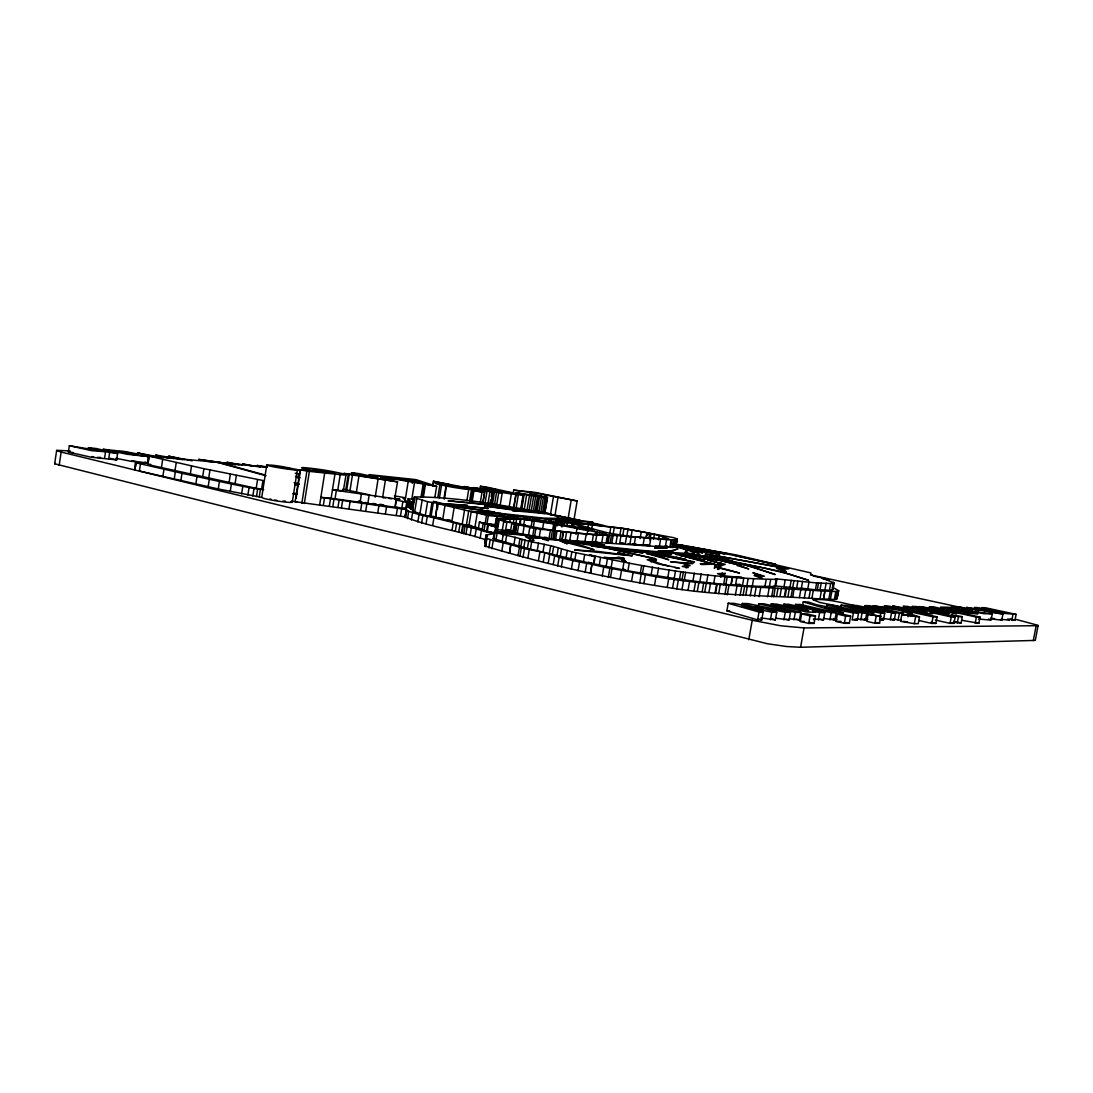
<?xml version="1.0" encoding="UTF-8"?>
<svg xmlns="http://www.w3.org/2000/svg" width="1093" height="1093" viewBox="0 0 1093 1093"><rect width="100%" height="100%" fill="white"/><g stroke="black" fill="none" stroke-linecap="round" stroke-linejoin="round"><path stroke-width="1.5" d="M486.549 540.092C459.798 530.884 431.325 527.413 404.956 517.03L406.432 509.611L404.956 517.03M624.294 559.794L623.912 558.304L618.665 557.184L614.375 558.072L603.923 557.444L620.332 558.824L626.357 562.198L624.294 559.794L622.709 569.808C673.015 578.989 723.798 586.613 774.937 586.476L776.194 579.413L775.443 578.825L816.662 582.938L830.666 583.539L834.15 582.829L821.895 578.211L828.781 580.041C825.092 577.172 809.722 577.391 810.801 572.91L734.086 555.189M1015.629 619.307L1038.104 625.346L1035.331 640.389L800.568 647.275L786.605 646.523L767.395 643.736L54.65 463.774L56.686 450.316L70.048 450.917M59.186 465.372L61.14 452.051L56.576 450.535M68.422 452.065L69.351 445.698L101.553 451.067L88.273 447.693L96.252 448.526L117.593 453.554L116.65 459.907L90.733 457.134L68.422 452.065L73.327 452.57M104.6 458.131L105.543 451.764L117.593 453.554M108.672 459.115L109.614 452.734M135.573 462.448L135.122 470.004L135.573 462.448L146.189 462.913M135.518 466.588L136.16 462.298M136.188 462.831L140.464 463.842L139.385 471.042L218.258 488.954L261.733 497.37L266.76 464.976L271.843 465.167A15.507 0.861 9 0 1 282.8 466.67L296.968 469.594A15.507 0.861 9 0 1 287.199 469.061A15.507 0.861 9 0 1 268.359 465.673L266.747 464.976M115.885 458.309L130.832 461.246L147.514 462.831L148.457 456.614L128.837 453.882L126.884 453.417L138.442 454.237L125.517 451.6A12.938 0.779 8.6 0 0 118.14 450.863L103.07 449.25L127.239 454.278L148.457 456.614M148.812 456.109L203.913 468.692L262.948 480.483L261.623 489.077L256.199 488.311L147.91 464.621L148.812 456.109L217.083 462.257L265.927 475.742M147.91 464.621L149.14 456.423M161.409 467.831L162.652 459.566M162.857 476.48L163.964 469.184M174.962 471.001L176.219 462.667M174.224 479.103L175.331 471.78M180.864 480.647L181.984 473.283L140.464 463.842M190.237 474.444L191.521 466.042M195.852 483.967L196.972 476.562L181.984 473.283M202.629 477.149L203.913 468.692M208.667 478.447L209.965 469.976M208.162 486.727L209.296 479.281L196.972 476.562M218.258 488.954L219.406 481.466L209.296 479.281M229.038 482.819L230.35 474.28M230.227 491.522L231.388 484.008L219.406 481.466M235.036 484.035L236.348 475.482M241.621 493.845L242.783 486.303L231.388 484.008M247.879 495.088L249.054 487.533L242.783 486.303M252.838 496.031L254.013 488.475L249.054 487.533M256.199 488.311L257.538 479.704M256.486 496.618L257.647 489.063L254.013 488.475M259.232 497.028L260.394 489.473L263.659 489.65M292.268 502.179L297.337 469.867M297.952 478.338L298.662 473.802L295.301 473.201M405.257 516.88L295.137 501.714L300.165 469.648L317.694 471.493L302.925 468.255A17.584 0.956 9.1 0 1 301.846 467.722M296.066 498.367L300.561 469.689M301.832 503.313L306.887 471.124L300.165 469.648M304.319 503.518L309.374 471.384M319.675 504.775L324.703 472.996M323.364 505.239L324.525 497.848L406.432 509.611M329.348 506.045L330.523 498.668M324.525 497.848L320.85 497.37L331.124 498.258L334.964 474.061M332.818 506.537L333.993 499.159M335.032 498.804L336.357 490.402L396.568 499.009L395.229 507.289L331.124 498.258M336.357 490.402L332.463 489.855L337.737 490.347L340.224 474.622A17.379 0.943 9.1 0 0 345.825 474.936L345.894 474.676A18.185 0.984 9.1 0 0 340.606 473.242L334.007 471.848A18.472 0.997 9.1 0 0 325.591 470.332L323.35 469.976A17.816 0.97 9.1 0 0 313.049 468.542L306.627 467.845A17.078 0.929 9.1 0 0 301.859 467.722M337.983 507.248L339.158 499.87M337.737 490.347A17.365 1.12 9 0 0 343.352 490.552L346.03 474.827M341.453 507.726L342.628 500.362M369.721 494.91L345.798 489.787L348.257 474.348L343.817 473.392L364.461 475.578L351.399 472.777L358.846 473.57L377.973 477.668L360.458 475.824L397.538 481.849L394.587 499.351M346.754 489.937L349.2 474.512M350.006 490.47L352.452 475.045M348.954 508.696L350.115 501.345M356.345 492.383L358.941 476.111M360.116 502.165L361.455 493.831M360.676 510.253L361.851 502.93M365.731 510.937L366.906 503.627M367.863 503.299L369.202 494.979M375.2 497.137L378.069 479.24M377.782 512.672L378.957 505.376M383.78 497.643L382.618 497.383L385.351 480.442M385.419 513.737L386.594 506.455M395.174 505.458L395.98 500.498M396.294 515.227L397.469 507.972M400.503 515.828L401.678 508.573M394.354 495.839L405.558 497.807L402.893 497.984L406.364 501.222L404.779 501.359L407.375 502.384L406.282 509.106L401.8 508.204L402.88 501.482L396.294 500.116M405.038 501.031L408.208 481.426M405.995 506.906L406.528 503.559M414.739 499.405L408.181 498.75L407.129 505.226L408.317 507.248L412.362 509.283L411.596 508.914M405.681 517.617L406.856 510.308L406.131 509.748M408.317 507.248L409.383 500.649L408.181 498.75M412.28 483.311L412.799 480.114L390.707 477.791L422.704 483.407L412.799 480.114M407.525 518.642L408.714 511.292L406.856 510.308M409.629 508.108L410.695 501.482M411.856 498.9L414.507 482.519M410.462 508.669L411.542 502.015L409.383 500.649M410.708 509.01L411.542 502.015M411.569 509.324L412.648 502.643L413.441 502.602L412.608 501.168L413.14 499.979L414.862 500.007M543.426 512.754L534.135 510.609L550.407 513.942C505.512 505.909 460.085 496.973 414.37 496.932L412.58 511.059L425.314 515.527L436.066 516.989M412.58 511.059L414.37 496.932M411.419 519.967L412.608 512.576L408.714 511.292M414.643 512.084L416.843 498.435L414.766 497.506M421.024 497.137L423.155 484.021M417.827 522.003L419.043 514.557L412.608 512.576M419.931 513.751L422.158 500.02L416.843 498.435M422.554 497.342L424.671 484.281M423.428 496.782L425.437 484.418M421.638 523.014L422.854 515.541L419.043 514.557M425.314 515.527L427.568 501.687L422.158 500.02M426.079 523.766L427.295 516.292L422.854 515.541M432.65 486.002L433.415 481.289L469.676 488.311A15.917 0.806 9.4 0 1 475.346 489.705L465.645 489.199A16.996 0.861 9.4 0 1 457.899 488.093L455.795 487.751A16.436 0.833 9.4 0 1 447.761 486.33L439.919 484.705A15.644 0.792 9.3 0 1 435.356 483.407A16.108 0.82 9.3 0 1 436.244 483.243L449.168 484.595L433.415 481.289M433.006 486.071L433.771 481.371M429.727 516.292L431.981 502.438L427.568 501.687M431.038 516.593L433.293 502.739L438.32 503.19L437.323 509.324M434.864 497.192L436.64 486.358L416.037 479.636L368.983 474.608L436.64 486.358M432.705 525.309L433.921 517.809L427.295 516.292M437.828 497.493L439.919 484.705M438.32 503.19L433.334 501.386L443.061 503.668L467.49 505.444L437.405 503.436L435.547 517.549L481.07 528.807M435.547 517.549L437.405 503.436M439.454 497.834L441.545 485.046M443.936 498.75L446.012 485.975M444.386 498.9L446.477 486.071M442.747 519.312L445.029 505.376M451.846 521.539L454.141 507.521L437.801 503.668M452.051 530.173L453.294 522.577L433.921 517.809M455.33 531.061L456.587 523.438L453.294 522.577M458.759 531.867L460.016 524.23M462.216 524.189L464.539 510.048L454.141 507.521M461.492 532.878L462.763 524.859L456.587 523.438M466.861 500.731L468.706 489.555M462.066 533.111L463.323 525.446M463.787 533.821L465.058 526.129L462.763 524.859L480.865 529.313M469.635 500.99L471.466 489.828M481.767 512.289L468.706 510.977L466.369 525.146L471.274 525.514M470.987 501.113L472.832 489.965M465.905 534.504L467.176 526.785L465.058 526.129M472.094 502.097L473.938 490.839M482.573 512.658L471.22 511.565L468.883 525.76L472.053 525.993M470.086 535.488L471.37 527.755M479.95 489.377L480.455 486.344L485.784 486.918L522.126 494.842A16.026 0.792 9.5 0 1 518.355 494.705L511.264 493.899A16.299 0.806 9.4 0 1 505.581 493.066L503.572 492.738A15.78 0.779 9.4 0 1 494.077 491.03L488.052 489.773A15.042 0.738 9.4 0 1 483.352 488.489A15.493 0.765 9.4 0 1 484.035 488.325L496.017 489.582L480.455 486.344M480.305 489.445L480.797 486.426M474.922 527.263L477.272 513.013M480.442 501.783L482.027 492.151M475.004 536.649L476.275 528.889L467.176 526.785M495.949 525.788L479.417 522.058L478.324 528.684L494.569 533.657M484.827 490.907L482.751 503.477L484.937 490.935M481.794 513.614L482.163 511.428L543.33 518.082L559.93 518.492L592.515 522.044L592.174 524.053L564.33 521.867L555.777 522.249L481.794 513.614L484.172 513.819M482.396 513.833L482.163 511.428M484.923 503.955L487 491.358L492.765 491.959L490.812 503.709M480.128 538.33L481.412 530.529L476.275 528.889M484.5 514.297L484.855 512.098L482.764 511.633M482.068 530.105L483.161 523.438L479.417 522.058M487.861 504.228L489.937 491.672M471.22 511.565L486.522 515.227L483.967 530.706L492.233 532.346M487 514.789L487.369 512.59L484.855 512.098M490.129 503.272L490.675 500.007M491.222 496.728L491.754 493.449M487.041 523.506L488.366 515.527L557.703 522.837L577.049 523.233M488.817 515.063L489.172 512.863L551.282 519.721L592.515 522.044M572.472 522.919L571.912 526.266L572.582 523.014L573.975 524.203L594.674 529.955L523.383 518.82L498.449 518.588L496.208 518.71L494.897 526.566L496.304 526.471L487.615 524.804L486.508 531.499L495.184 533.193M486.125 543.699L484.705 543.071L486.043 535.024L493.667 533.767L481.412 530.529M832.292 587.146L838.686 590.698L835.817 591.545L824.901 591.04L823.548 599.21C774.623 595.425 725.52 596.272 676.813 588.881C611.834 579.29 547.443 564.821 484.773 546.022L486.071 537.141L487.478 536.581L486.043 535.024M491.467 504.788L493.626 491.727M487.259 531.745L488.38 525.036L487.615 524.804M490.429 515.268L490.798 513.082M485.497 546.664L486.863 538.398L486.071 537.141M492.342 504.966L494.501 491.918M491.03 515.322L491.385 513.123M494.664 503.777L496.55 492.342L502.22 492.929L500.007 506.25M488.817 547.839L490.197 539.546L486.863 538.398M496.564 505.622L498.736 492.56M776.194 579.413C713.456 578.388 650.895 568.715 589.646 554.875L594.729 556.487L593.458 564.002L527.4 548.426L493.216 538.644L494.378 531.608L496.809 530.665L496.673 529.681L514.571 531.171M491.864 548.795L493.244 540.475L490.197 539.546M496.167 522.604L497.219 516.279M494.801 532.305L497.001 519.038M493.927 539.327L495.102 532.25L494.378 531.608M496.646 531.089L498.545 519.667M497.288 531.362L499.187 519.926L496.208 518.71M495.949 540.12L497.124 533.029L495.102 532.25M503.354 516.456L503.709 514.284M502.165 530.952L503.805 521.115L499.187 519.926M504.802 520.186L505.321 517.044M505.048 522.427L505.567 519.312L520.965 519.011L555.845 524.257L553.673 524.066L552.648 530.105M502.042 541.541L503.217 534.422L497.124 533.029M503.395 535.611L503.859 532.797L526.566 535.215L501.55 533.548L503.859 532.797M501.81 551.173L503.204 542.811L493.244 540.475M509.01 507.944L511.346 493.913M505.649 529.777L506.974 521.826M507.849 516.743L508.218 514.584M513.136 493.435L513.696 490.115L535.474 492.437L577.159 500.977L574.057 519.271M505.472 542.524L506.66 535.379L503.217 534.422M509.598 522.618L510.103 519.517M513.601 507.644L515.8 494.446M513.929 507.671L516.128 494.473M511.879 522.919L510.554 530.897L512.781 531.512L514.707 523.41L503.805 521.115M513.123 524.189L513.888 519.571M515.896 509.475L518.355 494.705M509.393 553.14L510.786 544.738L503.204 542.811M509.529 553.195L510.786 544.738M513.642 529.804L514.175 526.607M554.165 531.007L552.812 539.068C567.936 541.95 540.516 537.633 548.44 540.652L542.756 539.109L551.637 539.027L502.794 530.72L514.011 531.908L515.336 523.902M515.8 523.957L516.565 519.353M516.962 517.686L517.317 515.527M515.199 532.564L516.579 524.285L514.106 523.506M515.445 532.373L516.784 524.339M513.942 544.505L515.145 537.332L506.66 535.379M520.787 508.71L523.219 494.159L516.087 492.683L538.986 496.154L529.558 494.077L534.996 494.651L547.484 497.493L544.806 513.464M521.238 508.805L523.67 494.241M517.331 532.906L518.683 524.859L516.579 524.285M521.757 508.86L524.175 494.35L523.219 494.159M519.626 523.602L520.391 519.052M520.186 523.697L520.965 519.011M524.244 509.338L526.662 494.815M518.751 545.844L519.954 538.644L515.145 537.332M518.027 555.681L519.448 547.21L510.937 544.779M523.615 525.446L524.654 519.216M520.842 546.582L522.058 539.355L519.954 538.644M522.837 534.108L524.175 526.047L518.683 524.859M527.058 509.871L529.49 495.334L524.175 494.35M519.872 556.419L521.293 547.921L519.448 547.21M529.108 510.226L531.54 495.689L547.484 497.493M523.861 547.415L525.077 540.174L522.058 539.355M523.041 557.17L524.462 548.659L521.293 547.921M529.791 518.997L530.146 516.866M531.28 510.568L533.712 496.044M528.493 535.324L529.845 527.25L524.175 526.047M534.914 496.386L535.461 493.107M533.37 510.868L536.171 493.175L577.159 500.977M527.4 548.426L528.616 541.158L525.077 540.174M530.966 527.892L532.264 520.131M529.545 540.202L530.023 537.387L544.177 538.535L525.323 536.636L529.668 538.931L530.324 540.693L534.122 540.448L530.023 537.387M535.105 511.114L537.537 496.591M527.864 558.127L529.299 549.601M534.436 520.459L533.179 527.974L536.28 528.506M536.185 511.237L538.617 496.728M530.433 549.164L531.649 541.882L528.616 541.158M532.687 536.212L534.04 528.124L529.845 527.25M537.1 511.346L539.532 496.85M532.332 541.5L532.81 538.671M536.007 519.708L536.362 517.576M540.857 497.547L541.418 494.255M534.504 536.567L535.871 528.466L534.04 528.124M539.04 511.565L541.472 497.083M539.3 520.172L539.669 518.041M540.953 511.743L543.385 497.274M544.956 498.203L545.475 495.088M542.442 513.478L545.134 497.438M539.204 537.264L540.557 529.176L593.431 534.709L617.285 535.597L674.299 540.202L677.346 538.958L675.911 547.21M537.264 550.462L538.494 543.18L531.649 541.882M543.74 513.546L546.432 497.52M544.765 510.062L545.298 506.879M545.831 503.682L546.377 500.498M544.642 513.546L547.333 497.561M543.74 522.058L542.483 529.572L539.382 529.039M538.507 560.217L539.942 551.678L524.462 548.659M545.325 521.074L545.68 518.956M543.03 551.596L544.259 544.3L538.494 543.18M548.672 521.566L549.028 519.435M550.394 514.953L553.454 496.728M543.33 561.378L544.765 552.812L539.942 551.678M550.927 521.839L551.282 519.721M549.014 538.603L550.38 530.529M551.022 538.849L552.389 530.788M554.889 515.91L557.963 497.643M549.451 553.099L550.681 545.776L544.259 544.3M548.29 562.799L549.738 554.206L544.765 552.812M554.083 530.419L555.094 524.38L553.673 524.066M555.777 522.249L556.132 520.145M554.943 530.583L555.968 524.544M552.812 539.068L554.001 539.204L555.367 531.157M557.225 522.29L557.58 520.186M552.43 553.837L553.673 546.5L550.681 545.776M557.184 525.897L557.703 522.837M558.086 522.153L558.441 520.049M554.001 539.204L555.599 539.368L556.952 531.321M559.971 521.867L560.326 519.776M553.208 564.466L554.67 555.818M560.818 525.747L561.337 522.714M561.843 521.867L562.198 519.79M561.857 525.583L562.362 522.563M557.034 555.189L558.277 547.825L553.673 546.5M559.63 540.024L561.023 531.745M561.939 527.031L562.704 522.509M564.33 521.867L564.685 519.803M563.824 525.528L564.33 522.522M561.802 539.983L659.339 546.678L673.042 547.443L675.105 546.514L690.189 550.899L694.41 552.798L694.082 553.604C650.103 552.225 605.426 547.279 561.802 539.983L563.155 531.977M557.69 565.983L559.151 557.28L549.738 554.206M562.185 540.024L563.537 532.018M560.258 556.296L561.515 548.905L558.277 547.825M566.434 522.044L566.775 519.981M568.059 518.738L571.161 500.348M566.966 525.651L567.486 522.645M565.19 540.352L566.543 532.359M561.365 566.939L562.84 558.222L559.151 557.28M566.051 557.895L567.308 550.476L561.515 548.905M569.672 540.844L571.024 532.865M676.895 539.15L675.652 546.268L677.264 538.999L673.438 537.619L623.953 528.616L588.444 524.476L579.058 523.602L578.279 528.22L573.524 526.799L573.975 524.203M576.284 522.823L576.639 520.774M570.614 559.274L571.885 551.815L567.308 550.476M575.984 534.491L577.008 528.425L555.094 524.38M571.338 569.344L572.828 560.572L562.84 558.222M576.967 541.5L578.306 533.562M574.781 560.258L576.052 552.771L571.885 551.815M580.943 526.225L580.492 528.848L582.706 529.449M583.812 529.75L584.263 527.113M578.047 570.751L579.536 561.98L572.828 560.572M585.534 530.201L585.985 527.55L583.512 526.402L608.063 532.947L629.213 536.376L669.162 539.286L666.607 538.002C666.047 538.371 643.722 528.506 646.277 537.947M584.864 542.046L586.203 534.163M587.884 527.782L588.444 524.476M586.955 534.914L587.72 530.365L577.008 528.425M583.416 562.034L584.687 554.547L576.052 552.771M588.649 530.993L589.1 528.343M591.955 527.796L592.433 524.954M585.165 572.131L586.654 563.346L579.536 561.98M592.105 542.538L593.431 534.709M595.179 534.86L595.699 531.826L606.246 533.671L602.352 533.89L605.809 534.709C578.484 534.34 551.214 530.884 524.49 525.214L525.268 525.009L505.267 521.265L499.132 519.148L505.567 519.312M595.425 542.688L597.284 532.031M590.411 573.033L591.914 564.248L586.654 563.346M590.726 573.183L591.914 564.248M622.709 569.808L593.95 563.838L595.234 556.337M599.142 535.379L599.661 532.346M601.737 542.852L603.063 535.105M599.251 565.19L600.535 557.662M606.137 542.784L607.462 535.092M606.929 542.975L608.241 535.283M602.243 575.943L603.746 567.103L592.228 564.384M608.145 543.057L609.47 535.365M609.593 534.381L610.796 527.304M606.068 566.789L607.366 559.233M610.14 543.016L611.452 535.365M614.266 527.659L613.05 534.723L616.452 534.983M611.82 543.071L613.118 535.433M608.364 577.145L609.88 568.292L603.746 567.103M611.11 567.786L612.408 560.231M615.987 543.207L617.285 535.597M610.481 577.514L611.998 568.661M619.854 535.242L621.056 528.233M619.663 543.453L620.961 535.871M623.953 528.616L622.75 535.625L625.456 536.048M622.149 560.709L622.655 557.785M625.251 543.986L626.549 536.444M628.01 529.258L626.808 536.253L630.975 536.991M620.018 579.181L621.534 570.314L609.88 568.292M623.406 561.228L623.912 558.304M623.83 561.816L624.335 558.878M629.896 544.314L632.191 529.982M627.956 570.778L629.254 563.209M634.186 544.669L635.484 537.169M631.549 581.339L633.079 572.459L621.534 570.314M640.102 538.63L641.318 531.622M642.998 545.557L644.283 538.098M640.307 573.169L641.618 565.587M647.124 535.707L647.616 532.892L653.997 534.204L646.824 533.548M639.706 582.979L641.236 574.085L633.079 572.459M642.424 573.524L643.736 565.942M648.764 538.48L649.502 534.217M649.939 540.01L650.922 534.327M649.488 546.008L650.772 538.589M643.859 583.607L645.403 574.727C704.753 586.299 765.032 586.914 824.996 591.217M653.546 539.136L654.283 534.873M651.141 561.925L652.371 558.755L651.578 558.086L608.009 548.413L591.081 545.749L643.053 552.908L608.91 548.454L654.57 558.455L656.579 559.848L651.373 560.504L661.88 564.33L679.491 568.401L674.627 567.417M651.893 561.583L652.371 558.755M651.127 574.699L652.439 567.13M654.079 561.255L654.57 558.455M658.505 539.915L659.243 535.666M655.486 561.884L655.964 559.056M659.339 546.678L660.609 539.341M654.557 585.015L656.087 576.161M663 539.409L663.492 536.567M657.248 575.615L658.56 568.046M665.323 546.978L666.593 539.682M669.9 546.992L671.157 539.751M670.433 547.128L671.689 539.874M672.086 547.374L673.356 540.133M667.823 577.432L669.148 569.863M673.042 547.443L674.299 540.202M673.889 547.06L675.146 539.86M667.263 587.132L668.807 578.279M675.105 546.514L676.348 539.368M672.564 588.102L674.108 579.235M674.162 578.58L675.488 571.011M676.813 588.881L678.357 580M679.463 579.495L680.775 571.926M685.844 554.37L686.39 551.227L687.661 552.402L685.079 553.017L685.434 551.173L686.39 551.227M682.032 579.782L683.344 572.213M681.977 589.66L683.521 580.793M686.131 568.032L686.623 565.19L682.374 563.032L670.501 561.775L690.926 563.401L691.664 562.567L690.612 561.447L645.526 552.197L694.52 561.857L692.552 563.701L683.33 563.086L690.093 565.696L686.062 566.338L688.166 567.595L682.292 566.434L686.623 565.19M684.314 579.864L685.639 572.322M693.727 556.296L694.547 551.623L675.652 546.268M693.85 555.954L694.41 552.798M688.03 590.316L689.587 581.476M697.033 555.968L697.58 552.839L694.547 551.623M693.003 580.588L694.315 573.087M694.014 590.807L695.558 581.995M697.416 590.903L698.946 582.132M699.916 581.244L701.228 573.77M702.239 591.245L703.783 582.487M704.835 591.532L706.379 582.788M706.652 582.173L707.963 574.713M708.974 592.187L710.505 583.457M714.344 568.374L714.822 565.627M714.767 568.005L715.246 565.272L720.109 563.496L719.522 566.83M716.065 567.513L716.543 564.794M713.743 583.266L715.054 575.806M717.527 569.48L718.47 564.097M718.729 568.702L719.604 563.674M718.852 569.535L719.495 566.311L725.246 564.33L707.649 559.917L720.109 563.496M715.027 593.103L716.571 584.372M715.587 593.116L717.117 584.386M720.574 566.406L721.161 563.073M720.793 577.268L721.298 574.344L724.946 574.139L725.356 573.333L717.459 573.634L724.878 576.571L742.079 577.487L724.372 575.929L721.298 574.344M721.722 575.888L722.227 572.992M718.688 593.622L720.219 584.892M723.607 584.714L724.919 577.268M725.779 584.796L727.091 577.364M724.878 594.619L726.421 585.889M727.282 594.852L728.826 586.135M730.903 584.823L732.214 577.446M731.285 584.632L732.597 577.268M760.81 617.873L775.374 619.881L776.754 612.23L771.781 612.189L741.382 605.877L763.119 612.107L761.739 619.868L757.627 619.868L726.872 610.864L728.211 603.254L733.909 603.35L763.174 609.416L742.297 603.5L741.764 606.492M735.548 584.782L736.846 577.446M735.384 595.057L736.914 586.422M740.166 595.179L741.696 586.586M742.489 585.37L743.786 578.074M743.09 595.261L744.606 586.681M746.861 585.93L748.145 578.634M745.713 595.33L747.229 586.777M750.208 595.904L751.738 587.365M752.257 586.381L753.555 579.099M754.539 596.286L756.055 587.761M748.76 639.733L752.23 620.264L61.14 452.051M759.116 596.614L760.632 588.116M758.118 606.738L758.651 603.773L764.239 603.869L800.759 612.435L799.42 619.909L789.173 618.761M757.627 619.868L759.007 612.066L763.119 612.107M764.895 586.818L766.166 579.645M767.587 596.819L769.103 588.403M769.349 586.777L770.62 579.645M771.672 596.737L773.175 588.362M773.666 596.778L775.156 588.43M774.937 586.476L774.186 585.862L775.716 585.916L776.973 578.894M770.401 619.881L771.781 612.189M776.563 596.464L778.052 588.157M780.006 596.259L781.481 588.007M775.716 585.916L783.968 586.832L785.225 579.837M784.378 596.368L785.853 588.143M785.17 596.177L786.646 587.979M783.913 619.895L785.28 612.299L790.471 612.353L789.105 619.895L776.003 618.255M787.957 596.436L789.433 588.253M783.968 586.832L789.952 587.269L791.195 580.315M791.1 596.518L792.575 588.362M789.952 587.269L792.712 587.556L793.969 580.602M792.767 596.737L794.228 588.567M792.712 587.556L796.606 588.212L797.863 581.257M793.955 619.909L795.294 612.394L800.759 612.435M799.393 597.57L800.868 589.428M796.606 588.212L801.36 588.212L802.617 581.298M802.494 606.068L803.246 601.915L808.342 602.011L816.594 604.784L858.579 612.954L857.295 619.963L852.13 619.95L853.414 612.913L858.579 612.954M804.325 597.83L805.787 589.728M800.24 621.398L801.593 613.87L807.044 613.911L815.474 615.892L814.121 623.406L808.697 623.42L800.24 621.398L804.325 621.398M801.36 588.212L807.768 588.895L809.011 582.009M808.97 597.953L810.432 589.878M800.568 647.275L804.052 627.928L1038.35 625.688M811.894 598.267L813.356 590.206M808.697 623.42L810.063 615.865L815.474 615.892M807.768 588.895L815.419 589.81L816.662 582.938M815.419 589.81L817.263 589.865L818.507 583.02M817.263 589.865L819.982 589.796L821.226 582.979M819.914 599.128L821.376 591.094M818.302 619.922L819.627 612.613L824.805 612.654L823.494 619.922L814.162 618.952M819.982 589.796L824.928 589.96L826.158 583.184M823.548 599.21L824.901 591.04M824.928 589.96L829.437 590.302L830.666 583.539M826.431 607.708L826.936 604.962L831.759 605.044L866.763 613.023L865.492 619.963L855.997 618.857M823.453 599.032L828.836 599.155L830.27 591.217M828.836 599.155L830.407 599.36L831.841 591.422M829.437 590.302L832.087 590.165L833.317 583.43M833.563 582.255L832.948 589.523L832.087 590.165M832.948 589.523L834.15 582.829M829.888 619.936L831.199 612.708L836.254 612.763L834.956 619.936L823.384 618.406M830.407 599.36L834.383 599.442L835.817 591.545M834.383 599.442L835.967 599.21L837.402 591.34M835.967 599.21L837.019 598.773L838.44 590.944M838.686 590.698L837.019 598.773M836.049 621.384L837.361 614.129L842.389 614.17L850.641 616.083L849.316 623.297L844.302 623.324L836.049 621.384L841.077 621.37M840.599 607.913L841.091 605.208L845.586 605.29L872.337 610.686L852.212 605.399L856.598 605.481L895.536 613.282L894.306 619.991L882.119 618.351M844.302 623.324L845.627 616.056L850.641 616.083M860.778 619.963L862.049 612.982L866.763 613.023M864.563 608.924L865.164 605.631L869.591 605.713L903.679 613.351L899.361 613.323L865.164 605.631M868.074 614.362L866.804 621.357L874.892 623.229L879.564 623.215L880.849 616.233L868.074 614.362L880.849 616.233M874.892 623.229L876.176 616.206M884.729 613.187L880.808 613.159L879.564 619.977L883.472 619.977L884.729 613.187L863.948 607.735L895.536 613.282M890.208 619.991L891.451 613.241M893.241 618.884L898.118 619.991L899.361 613.323M901.793 614.608L900.55 621.33L914.322 623.666L918.257 623.652L919.5 616.958L912.764 614.69L910.182 614.676L913.598 616.056L901.793 614.608L919.5 616.958M908.037 616.698L908.652 613.405L912.163 613.433L901.848 609.949L933.039 616.848L937.125 616.862L935.909 623.406L931.81 623.42L918.803 620.482M914.322 623.666L915.565 616.944M931.81 623.42L933.039 616.848M950.049 623.352L951.252 616.93L955.159 616.958L953.957 623.338L950.049 623.352L935.389 620.073M955.173 611.151L956.088 608.159L983.741 613.692L992.458 613.842L990.682 620.114L978.508 618.993M957.277 622.996L958.465 616.643L962.277 616.671L961.102 622.983L954.244 622.313M975.229 623.27L976.391 617.053L980.052 617.08L978.877 623.256L961.977 620.332M992.376 619.062L1001.762 620.155L1002.868 614.307L999.603 612.982L1016.094 614.362L1015.001 620.1L1007.473 619.13M1011.899 620.1L1012.992 614.334M1033.309 640.648L1036.082 626.139M719.495 566.311L720.847 567.991L739.496 573.019L717.09 567.54L715.027 566.543L715.246 565.272M397.538 481.849L348.257 474.348M54.65 463.774L55.374 463.364M466.014 488.339L455.931 486.016L445.438 485.073L465.987 488.352M105.543 451.764L91.675 450.699L69.351 445.698M813.957 620.004L813.397 619.089M556.337 518.519L558.728 517.563L558.742 518.861M493.216 538.644L494.145 538.084M486.139 544.71L484.773 546.022M651.633 559.083L647.165 559.739L657.631 563.728L668.602 566.051M285.505 501.1L282.814 501.14M100.611 457.421L97.195 457.393M702.403 556.364L732.652 560.887L705.34 556.077M1002.868 614.307L966.458 607.394L997.021 612.872L974.287 607.53L977.538 607.585L1004.59 612.954L981.938 607.667L985.121 607.722L1016.094 614.362M403.7 508.04L405.284 507.876M567.089 526.129L573.524 526.799M506.319 529.736L510.117 530.228M898.118 619.991L901.015 619.991M804.052 627.928L780.826 625.797L752.23 620.264M726.872 610.864L729.714 610.891M742.297 603.5L747.831 603.596L790.471 612.353M595.753 542.333L581.968 541.609M147.596 464.279L150.779 464.388M579.058 523.602L574.645 523.438L585.151 527.113M593.868 541.595L596.942 541.732M644.61 544.847L649.133 545.065M655.431 546.104L667.905 546.527L665.377 545.926M574.549 520.555L578.784 520.76M649.201 545.667L627.928 543.89M495.812 524.681L488.38 523.834L495.02 525.378M437.61 517.617L440.698 517.85M295.137 501.714L297.419 501.892L291.653 501.181M489.008 514.338L491.932 514.584M562.977 520.842L566.379 521.129M574.877 521.853L578.279 522.14M576.12 523.096L603.773 525.405L592.228 522.891M500.211 513.983L503.367 514.256M561.31 519.407L563.879 519.626M572.664 520.596L575.847 520.869M484.431 513.3L477.518 512.59L478.297 512.767M579.112 541.404L570.136 540.584M500.444 515.336L503.504 515.636M511.278 516.402L516.142 516.88M587.16 543.207L604.607 544.888L576.831 541.978L582.419 542.838M295.206 470.045L299.878 470.509M267.266 467.203L219.256 462.476L265.572 475.141M222.07 463.295L226.647 463.774M295.971 469.525L300.548 470.017M306.887 471.124L340.224 474.622M207.41 461.369L223.3 463.036L198.666 459.388L231.771 464.074M536.171 493.175L513.696 490.115M559.493 539.464L566.966 540.27M488.175 512.849L490.935 513.15M632.984 543.795L636.044 544.123M136.352 461.437L131.693 460.863M427.787 484.554L432.828 485.142M584.195 523.834L621.767 528.124L646.496 532.537M523.902 517.727L526.785 518.068M676.171 545.27L724.809 553.932L702.621 549.287L720.342 552.58M736.627 584.249L740.794 584.769L739.21 584.4M292.828 493.708L297.351 494.268M293.307 493.203L296.504 493.612M294.645 484.705L297.829 485.114M544.123 537.182L546.787 537.537M532.578 518.792L537.018 519.421M535.871 528.466L540.557 529.176M705.149 555.913L706.829 556.173L675.529 554.397L704.725 560.19L686.869 555.9C703.059 556.392 719.126 560.067 734.797 563.961L719.863 560.436L703.496 558.619L707.731 559.056L700.886 557.088M257.647 489.063L260.394 489.473M487.369 512.59L489.172 512.863M994.521 618.693L990.968 618.078M641.236 574.085L645.403 574.727M903.173 621.33L907.75 622.04M372.85 503.422L376.006 503.928M379.162 504.433L382.304 504.925M496.919 513.095L479.048 510.076L505.54 514.311M500.129 513.614L503.34 514.134M447.269 519.653L450.248 520.131M382.618 497.383L385.61 497.875M388.602 498.367L391.595 498.859M1001.68 619.403L1009.372 620.155L1008.088 619.444M840.681 606.738L819.928 602.475L812.878 599.674C827.579 598.622 842.607 602.858 856.953 606.178M482.136 529.627L484.103 529.941M684.519 545.68L678.138 544.601L735.972 554.889L775.675 564.275L721.53 552.812M486.522 515.227L488.366 515.527M507.07 529.518L509.898 529.996M274.753 500.034L276.871 500.389M529.49 495.334L531.54 495.689M677.838 545.134L694.383 547.853L676.963 544.546M728.758 553.878L688.686 546.391M578.853 520.282L548.604 513.929L580.793 520.446M587.72 530.365L595.699 531.826M621.029 542.62L623.789 543.139M394.682 498.408L400.011 499.351L394.641 498.148M91.962 456.573L93.738 456.915M182.586 459.647L155.575 455.002L163.267 457.612M173.896 458.609L164.141 456.737L168.964 458.35M584.687 554.547L594.729 556.487M380.624 504.365L383.821 504.993M853.414 612.913L825.133 607.407L843.591 612.818L839.807 612.79L803.246 601.915M854.07 619.321L857.295 619.963M555.599 539.368C603.227 548.276 651.838 552.744 700.039 554.725L697.58 552.839M700.244 556.788L698.113 556.31L707.772 557.621L707.007 557.375M402.88 501.482L407.375 502.384M880.808 613.159L853.059 607.544L874.017 613.091L870.793 613.064L841.091 605.208M891.055 619.335L894.306 619.991M676.034 546.104L695.175 551.077L680.242 546.842M785.28 612.299L755.154 606.109L776.754 612.23M502.22 492.929L473.624 487.56L496.55 492.342M495.812 526.157L483.161 523.438M785.84 619.212L789.105 619.895M492.765 491.959L464.019 486.549L487 491.358M395.215 506.81L401.8 508.204M955.719 608.173L950.869 607.134L959.176 607.94L957.946 607.298A12.488 0.861 10.7 0 1 961.075 607.284L975.94 610.126L978.399 611.11L975.106 611.397L978.016 612.025L992.458 613.842M675.433 545.803L682.032 547.142L677.988 546.008M810.405 574.877L963.903 608.104M1010.123 619.034L1015.001 620.1M588.061 523.164L592.174 524.053M980.052 617.08L933.135 606.806L929.323 606.752L945.486 610.29L919.281 606.574L956.676 613.829L946.579 610.522L976.391 617.053M988.373 619.103L991.337 619.758M296.08 469.73L299.332 470.441M962.277 616.671L950.883 614.976L958.465 616.643M955.159 616.958L907.231 606.355L903.173 606.287L926.932 612.121L893.555 606.123C884.264 604.21 946.183 618.433 930.061 612.244L951.252 616.93M975.653 622.545L978.877 623.256M431.981 502.438L433.293 502.739M464.539 510.048L468.706 510.977M266.815 466.848L257.128 465.44L265.312 467.271M937.125 616.862L888.486 606.041L884.237 605.959L900.974 609.689L873.02 605.768L899.197 610.181L908.652 613.405M953.547 621.289L961.102 622.983M260.476 467.148L242.455 463.91L252.838 466.233M950.65 622.6L953.957 623.338M242.673 465.003L226.934 462.271L238.943 464.976M342.847 489.118L345.798 489.787M931.045 622.313L935.909 623.406M826.936 604.962L862.049 612.982M192.149 460.809L168.554 456.136L184.293 459.743M432.992 516.388L434.304 516.688M574.699 527.755L577.596 528.411M579.044 528.752L582.282 529.49M475.168 526.785L475.961 526.963M358.545 500.963L361.824 501.714M365.103 502.466L368.382 503.231M836.254 612.763L800.527 604.511L795.362 604.415L831.199 612.708M862.322 619.225L865.492 619.963M876.34 622.477L879.564 623.215M161.682 457.571L137.404 452.857L156.695 457.339M837.361 614.129L845.627 616.056M824.805 612.654L788.818 604.306L783.517 604.21L806.101 609.457L808.697 610.864L776.344 604.087L770.907 603.992L806.538 611.984L815.583 612.326L812.727 611.001L819.627 612.613M831.705 619.184L834.956 619.936M846.023 622.532L849.316 623.297M676.116 557.198L686.322 559.602L658.232 553.345L637.369 551.241L671.389 554.424L659.748 553.454L661.975 554.055M758.651 603.773L795.294 612.394M801.593 613.87L810.063 615.865M820.215 619.157L823.494 619.922M144.85 462.202L147.514 462.831M796.1 619.116L799.42 619.909M809.899 622.409L814.121 623.406M110.092 458.336L116.65 459.907M676.034 545.708L679.887 546.678M488.38 525.036L495.689 526.908L494.897 526.566M294.14 482.641L299.427 484.172M880.275 619.13L883.472 619.977M593.95 563.838L588.376 562.349L593.458 564.002M269.971 498.982L271.173 499.31M864.577 618.638L867.869 619.526M574.549 527.769L577.159 528.493M233.929 464.58L235.432 465.003M728.211 603.254L759.007 612.066M772.3 618.993L775.374 619.881M295.643 483.366L298.799 484.281M295.506 476.411L300.165 477.778M758.638 618.966L761.739 619.868M833.74 618.488L836.924 619.458M581.476 520.978L547.566 513.833L512.453 510.595L521.101 511.141L484.404 506.004L545.011 513.259L544.177 512.986M512.781 531.512L514.011 531.908M411.788 502.343L412.648 502.643M290.929 501.455L291.927 501.824A15.48 1.189 8.8 0 1 282.103 501.701A15.48 1.189 8.8 0 1 263.304 498.217L261.719 497.37M1000.505 619.43L1001.762 620.155M622.955 568.852L625.059 569.74M500.375 540.639L501.455 541.213M343.544 490.415L343.421 490.238A18.171 1.175 9 0 0 342.956 490.019M677.728 548.973L674.627 549.998C672.81 553.154 662.194 550.804 657.931 551.214L671.129 550.749L677.728 548.973M947.235 608.036C951.402 609.006 1001.489 616.971 964.04 612.517L970.338 612.777L950.049 609.634L940.595 607.107L949.038 607.284L955.296 608.651L947.235 608.036M498.627 531.635L497.971 532.195L514.639 533.521L498.627 531.635M706.952 555.107L705.149 555.285L706.952 555.107M972.264 610.085L962.851 608.473L972.264 610.085M335.483 473.173L325.004 472.258L312.885 469.444L335.483 473.173M740.917 565.259L741.532 566.092L740.576 566.037L748.746 568.934L736.928 565.464L738.444 564.835L735.589 563.838L740.917 565.259M714.781 564.097L701.747 564.562L700.189 563.715L711.092 563.496L680.311 555.34L714.781 564.097M754.771 575.246L754.129 575.505L761.302 578.224L762.313 578.265L757.586 576.093L764.431 576.216L752.831 572.773L760.714 575.519L754.771 575.246M130.463 453.117L119.246 451.641L130.463 453.117M781.823 569.412L781.099 569.658L786.386 571.694L776.713 568.442L784.227 568.196L715.423 555.572L788.777 568.866L781.823 569.412M392.947 479.731L381.156 477.832L392.947 479.731M512.767 493.244L493.039 489.965L512.767 493.244M483.051 492.164L472.545 490.429L483.051 492.164M567.663 518.56L564.466 519.038L577.883 520.418L567.663 518.56M290.547 468.774L274.138 466.151L290.547 468.774M667.017 547.962L654.68 548.099L667.017 547.962M505.431 507.617L541.554 512.726L505.431 507.617M632.041 555.79L574.604 549.97L597.243 551.35L628.366 555.34L617.613 552.716L632.041 555.79M715.833 556.993L713.251 556.159L715.833 556.993M949.093 613.76L945.226 613.719L912.245 606.451L916.207 606.519L949.093 613.76M719.481 554.233L694.096 550.298L702.69 552.962L686.199 548.413L719.481 554.233M453.144 501.14L448.048 500.922L491.481 505.13L522.686 509.461L488.366 504.556L453.144 501.14M459.333 505.608L456.054 505.417L488.298 508.532L459.333 505.608M593.157 523.588L591.067 523.465L597.543 524.121L593.157 523.588M560.818 540.639L559.356 540.543L567.294 543.836L562.157 541.459L594.1 549.752L583.143 545.926L560.818 540.639M713.606 555.394L705.19 553.987L728.006 558.318L713.606 555.394M474.936 509.324L447.898 505.444L494.746 512.139L474.936 509.324M721.175 559.165L708.606 556.979L765.018 568.169L788.886 574.071L808.629 580.315L780.989 571.571L721.175 559.165M648.75 553.85L646.264 553.372L668.807 559.807L661.156 556.665L648.75 553.85M745.645 565.067L737.775 563.346L752.093 566.748L775.224 574.549L745.645 565.067"/></g></svg>
